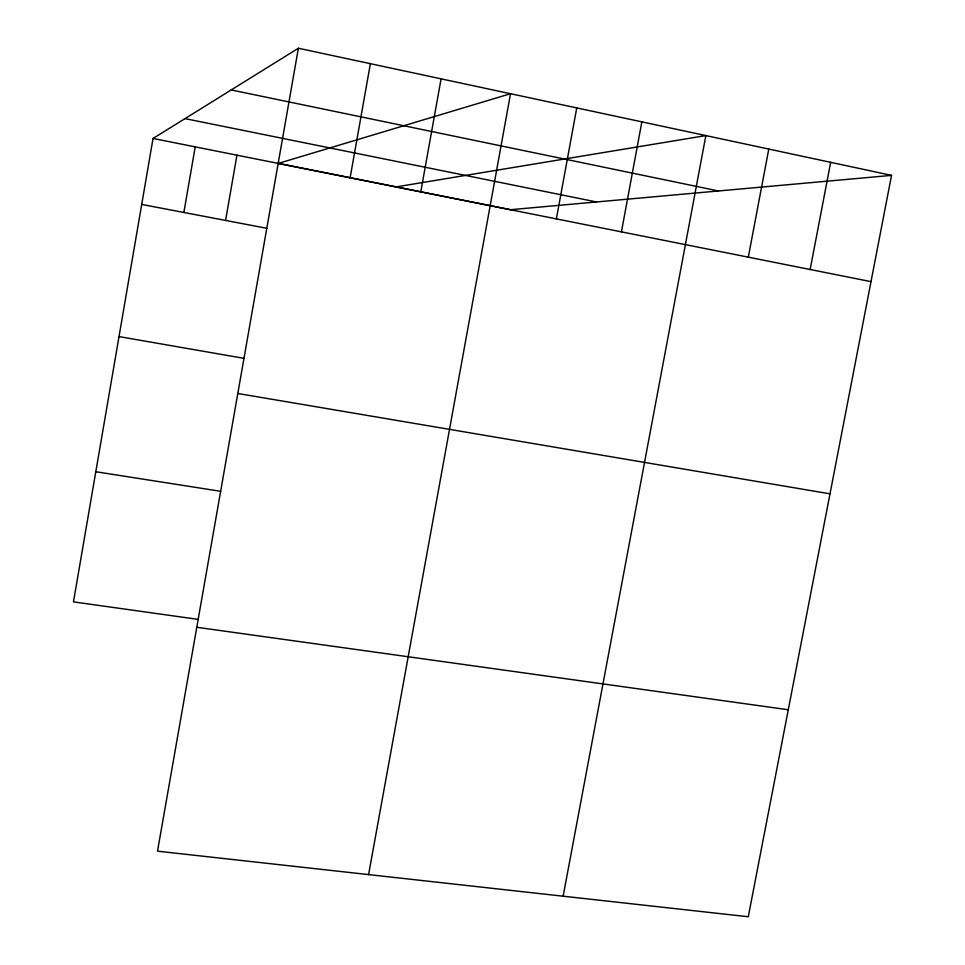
<?xml version="1.0" encoding="UTF-8"?>
<svg xmlns="http://www.w3.org/2000/svg" width="965" height="965" viewBox="0 0 965 965"><rect width="100%" height="100%" fill="white"/><g stroke="black" fill="none" stroke-linecap="round" stroke-linejoin="round"><path stroke-width="1.45" d="M298.378 48.25L157.512 851.166L748.285 916.75L891.539 175.377L298.378 48.25L153.037 138.465L73.461 601.87L198.247 619.397M183.857 212.469L195.207 146.873M225.581 220.43L236.944 155.184M350.114 177.837L370.379 63.678M420.764 191.914L441.089 78.841M368.582 874.604L510.533 93.714L278.246 163.423L871.009 281.635M556.359 218.934L576.756 107.911M621.424 231.902L641.858 121.867M563.138 896.196L705.861 135.583L396.12 186.908M748.297 257.185L768.791 149.068M810.154 269.512L830.672 162.325M891.539 175.377L510.545 209.707L153.037 138.465M196.788 627.274L788.284 709.758M95.812 471.728L220.72 491.318M237.812 393.491L829.997 493.839M119.009 336.592L244.048 358.353M141.71 204.423L266.859 228.307M185.027 118.611L596.539 201.962M231.19 89.95L718.491 190.974"/></g></svg>
